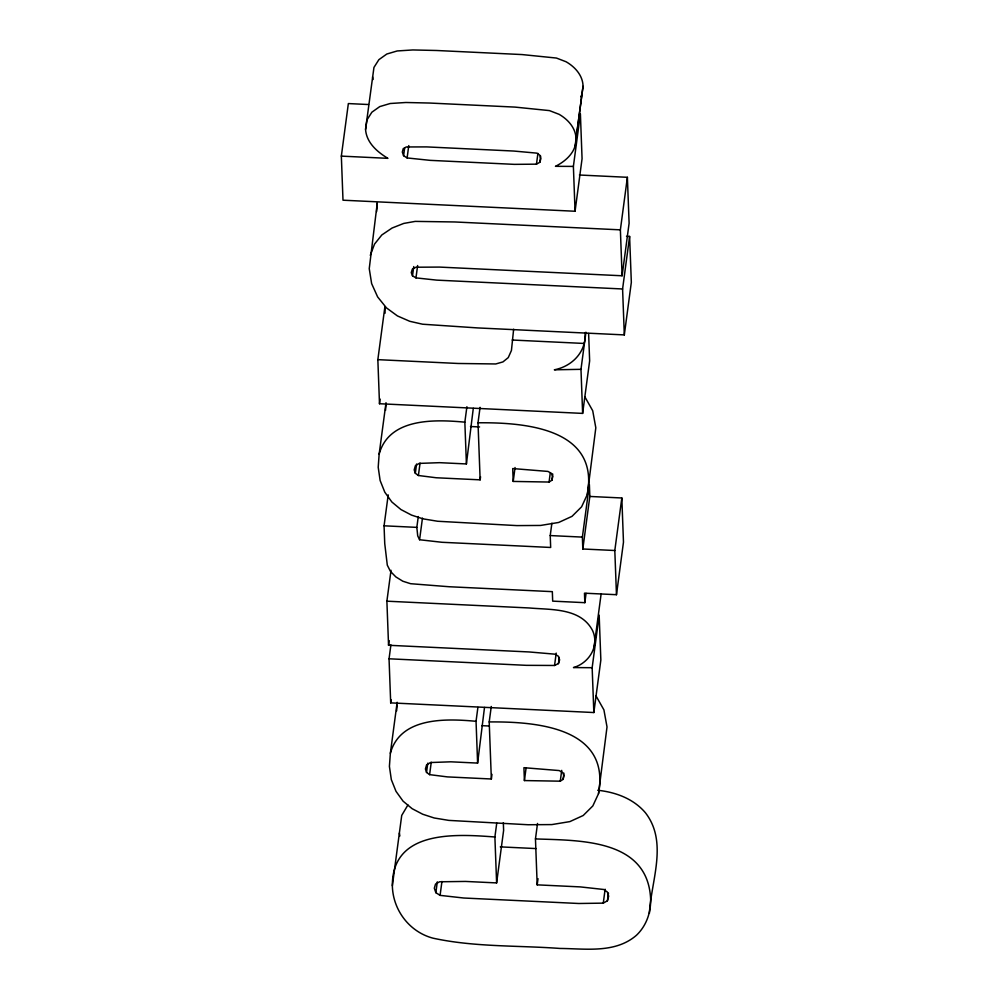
<?xml version="1.0" encoding="UTF-8"?>
<svg xmlns="http://www.w3.org/2000/svg" width="999" height="999" viewBox="0 0 999 999"><rect width="100%" height="100%" fill="white"/><g stroke="black" fill="none" stroke-linecap="round" stroke-linejoin="round"><path stroke-width="1.5" d="M385.951 403.146L379.145 454.145L378.209 467.27L380.119 480.482L384.802 492.195L391.87 502.01L400.961 509.565L411.513 515.097L423.002 518.843L437.624 521.253L516.845 525.599L540.621 525.449L558.678 522.465L572.015 516.346L581.618 506.793L587.3 494.53L595.816 427.797L592.719 410.751L584.802 396.728M385.539 410.352L386.051 403.059M397.152 702.285L390.359 753.283L389.41 766.408L391.321 779.62L396.004 791.333L403.072 801.161L412.162 808.703L422.714 814.235L434.203 817.981L448.838 820.391L528.059 824.737L551.823 824.587L569.88 821.603L583.216 815.496L592.832 805.931L598.501 793.681L607.017 726.935L603.92 709.902L596.003 695.866M396.628 710.951L397.053 705.119M513.636 329.208L511.438 350.474L508.266 357.592L502.947 361.913L495.741 363.961L458.054 363.474L377.847 359.652L379.495 403.733L582.629 413.399L589.647 360.851L588.623 333.504M376.598 211.663L377.297 202.822L369.243 268.644L371.64 283.616L377.634 296.915L386.488 307.904L397.452 315.934L409.74 321.291L422.589 324.213L477.659 327.922L624.313 334.902L631.331 282.367L629.607 236.438L626.51 236.288M496.753 823.076L494.892 836.987C455.806 834.015 392.083 829.757 392.357 885.688C392.832 909.927 409.328 931.855 432.904 938.148C474.612 947.239 517.682 945.341 560.039 948.451C585.664 948.638 615.297 953.608 636.463 935.264C646.278 925.911 650.923 912.699 650.649 899.287C648.026 838.773 579.832 840.534 535.464 838.923L537.187 884.852L580.257 886.9L603.758 889.485L607.342 892.02L608.666 896.203L607.417 900.773L603.271 903.133L578.833 903.496L463.711 898.014L440.084 895.366L435.864 892.681L434.315 888.223L435.539 884.053L439.585 881.78L465.459 881.43L496.615 882.916L503.621 830.369L503.334 822.714M587.3 494.53C599.725 428.309 524.862 422.315 478.009 422.789L480.144 479.845L436.213 477.759L418.394 475.499L415.334 473.276L414.21 469.855L415.384 465.721L419.243 463.399L439.622 462.674L466.408 463.948L473.301 408.316M598.501 793.681C610.926 727.447 536.076 721.465 489.21 721.94L491.346 778.995L447.415 776.897L429.607 774.637L426.536 772.427L425.424 768.993L426.585 764.872L430.444 762.537L450.824 761.812L477.609 763.086L484.503 707.454M592.157 667.707L573.476 667.569C589.073 663.049 599.7 646.141 592.557 630.531C580.619 607.667 551.098 609.927 529.258 607.966L386.888 601.186L388.549 645.267L529.22 651.96L554.82 654.158L558.341 656.181L559.627 659.839L558.441 663.598L554.557 665.471L526.361 665.334L389.048 658.791L390.696 702.871L593.843 712.537L600.849 660.002L599.163 615.159L592.157 667.707L593.843 712.537M601.111 594.03L593.743 649.387M573.389 166.408L555.469 166.321C566.071 161.051 576.423 151.673 576.023 138.873L583.029 86.326A40.897 28.821 7.6 0 0 566.083 61.763L556.455 58.054L522.09 54.57L436.526 50.487L412.837 49.95L397.19 50.961L386.8 54.033L378.871 59.678L373.951 67.433L365.559 129.395C366.433 142.645 377.272 151.973 387.912 158.341L341.346 156.119L342.994 200.2L575.062 211.251L582.067 158.704L580.394 113.861L573.389 166.408L575.062 211.251M574.974 146.878L583.029 86.326M341.346 156.119L348.351 103.571L368.531 104.533M403.596 155.707L402.31 152.06L403.234 148.651L406.331 146.965L426.723 146.903L513.823 151.049L536.675 153.122L539.722 155.107L540.859 158.766L539.835 162.288L536.475 164.161L514.323 164.36L430.132 160.352L407.117 157.942L403.596 155.707L404.632 147.977M377.847 359.652L384.852 307.105L385.09 313.187M407.117 157.942L408.766 145.579M379.495 403.733L380.119 399.088M629.607 236.438L622.589 288.973L436.75 280.132L415.971 277.884L412.512 275.824L413.748 266.558M415.971 277.884L417.619 265.522M586.063 593.394L584.827 602.672L552.684 601.136L552.335 591.645L449.15 586.738L410.614 583.703L402.797 581.206L395.841 576.898L390.434 571.353L387.3 565.159L384.74 543.593L384.066 525.811L388.199 494.892M386.888 601.186L391.021 570.279M388.549 645.267L389.16 640.634M389.048 658.791L390.909 644.879M415.334 473.276L416.571 464.011M418.394 475.499L420.055 463.136M390.696 702.871L391.108 699.775M551.885 523.201L550.224 535.564L550.674 547.464L441.983 542.282L419.58 539.747L417.719 535.864L416.833 527.372L418.269 516.545M419.58 539.747L422.465 518.106M392.357 885.688L401.723 815.409L407.929 804.957M466.408 463.948L464.847 422.165L466.908 406.718M426.536 772.427L427.772 763.149M429.607 774.637L431.256 762.274M478.009 422.789L480.069 407.342M480.144 479.845L480.556 476.76M435.864 892.681L437.3 881.867M536.475 164.161L537.912 153.346M440.084 895.366L441.945 881.455M539.835 162.288L540.671 156.106M477.609 763.086L476.048 721.303L477.897 707.404M513.211 481.431L512.724 468.556L547.976 471.428L551.498 473.414L552.759 476.56L551.923 480.219L549.063 482.042L513.211 481.431L515.059 467.52M489.21 721.94L491.271 706.48M491.346 778.995L491.97 774.35M549.063 482.042L550.299 472.777M551.923 480.219L552.747 474.038M524.413 780.569L523.926 767.694L559.19 770.566L562.699 772.564L563.96 775.699L563.124 779.357L560.264 781.181L524.413 780.569L526.061 768.206M585.926 332.23L580.981 369.33L554.333 369.805C572.402 366.296 586.488 351.598 585.127 332.605M554.557 665.471L556.206 653.109M558.441 663.598L559.265 657.417M535.464 838.923L537.524 823.463M412.512 275.824L411.263 272.602L412.375 269.068L416.021 267.22L439.473 267.083L622.102 275.774L620.379 229.845L627.384 177.298L579.408 175.012M582.817 548.988L582.38 537.1L589.385 484.552L589.835 496.453L582.817 548.988L614.81 550.511L621.828 497.977L589.835 496.453M537.187 884.852L538.011 878.67M622.102 275.774L629.108 223.227L627.384 177.298M560.264 781.181L561.713 770.366M563.124 779.357L563.948 773.176M584.827 602.672L584.477 593.181L616.47 594.705L623.476 542.157L621.828 497.977M603.271 903.133L605.119 889.222M607.417 900.773L608.453 893.044M649.4 913.286C651.173 880.444 668.231 842.132 645.391 812.724C633.403 798.651 615.671 792.182 597.702 790.259M365.559 129.395L366.945 119.967L371.865 112.213L379.795 106.581L390.184 103.509L405.819 102.497L429.508 103.034L515.084 107.105L549.438 110.602L559.078 114.311A40.897 28.821 7.6 0 1 576.011 138.873M379.145 454.145C389.135 417.682 434.915 419.393 464.847 422.165M390.359 753.283C400.337 716.82 446.116 718.531 476.048 721.303M370.292 255.357L374.513 244.118L381.805 234.977L392.095 228.022L403.758 223.426L415.222 221.391L454.745 221.965L620.379 229.845M580.744 96.741L581.992 94.343M512.187 340.022L583.678 343.431M470.492 426.511L479.582 426.948M384.066 525.811L416.833 527.372M550.224 535.564L582.38 537.1M481.693 725.649L489.273 726.011M500.287 846.877L536.063 848.576M372.565 76.848L373.114 79.495M399.363 833.141L399.862 835.988M622.589 288.973L624.313 334.902M614.81 550.511L616.47 594.705M580.981 369.33L582.629 413.399M494.892 836.987L496.615 882.916"/></g></svg>
